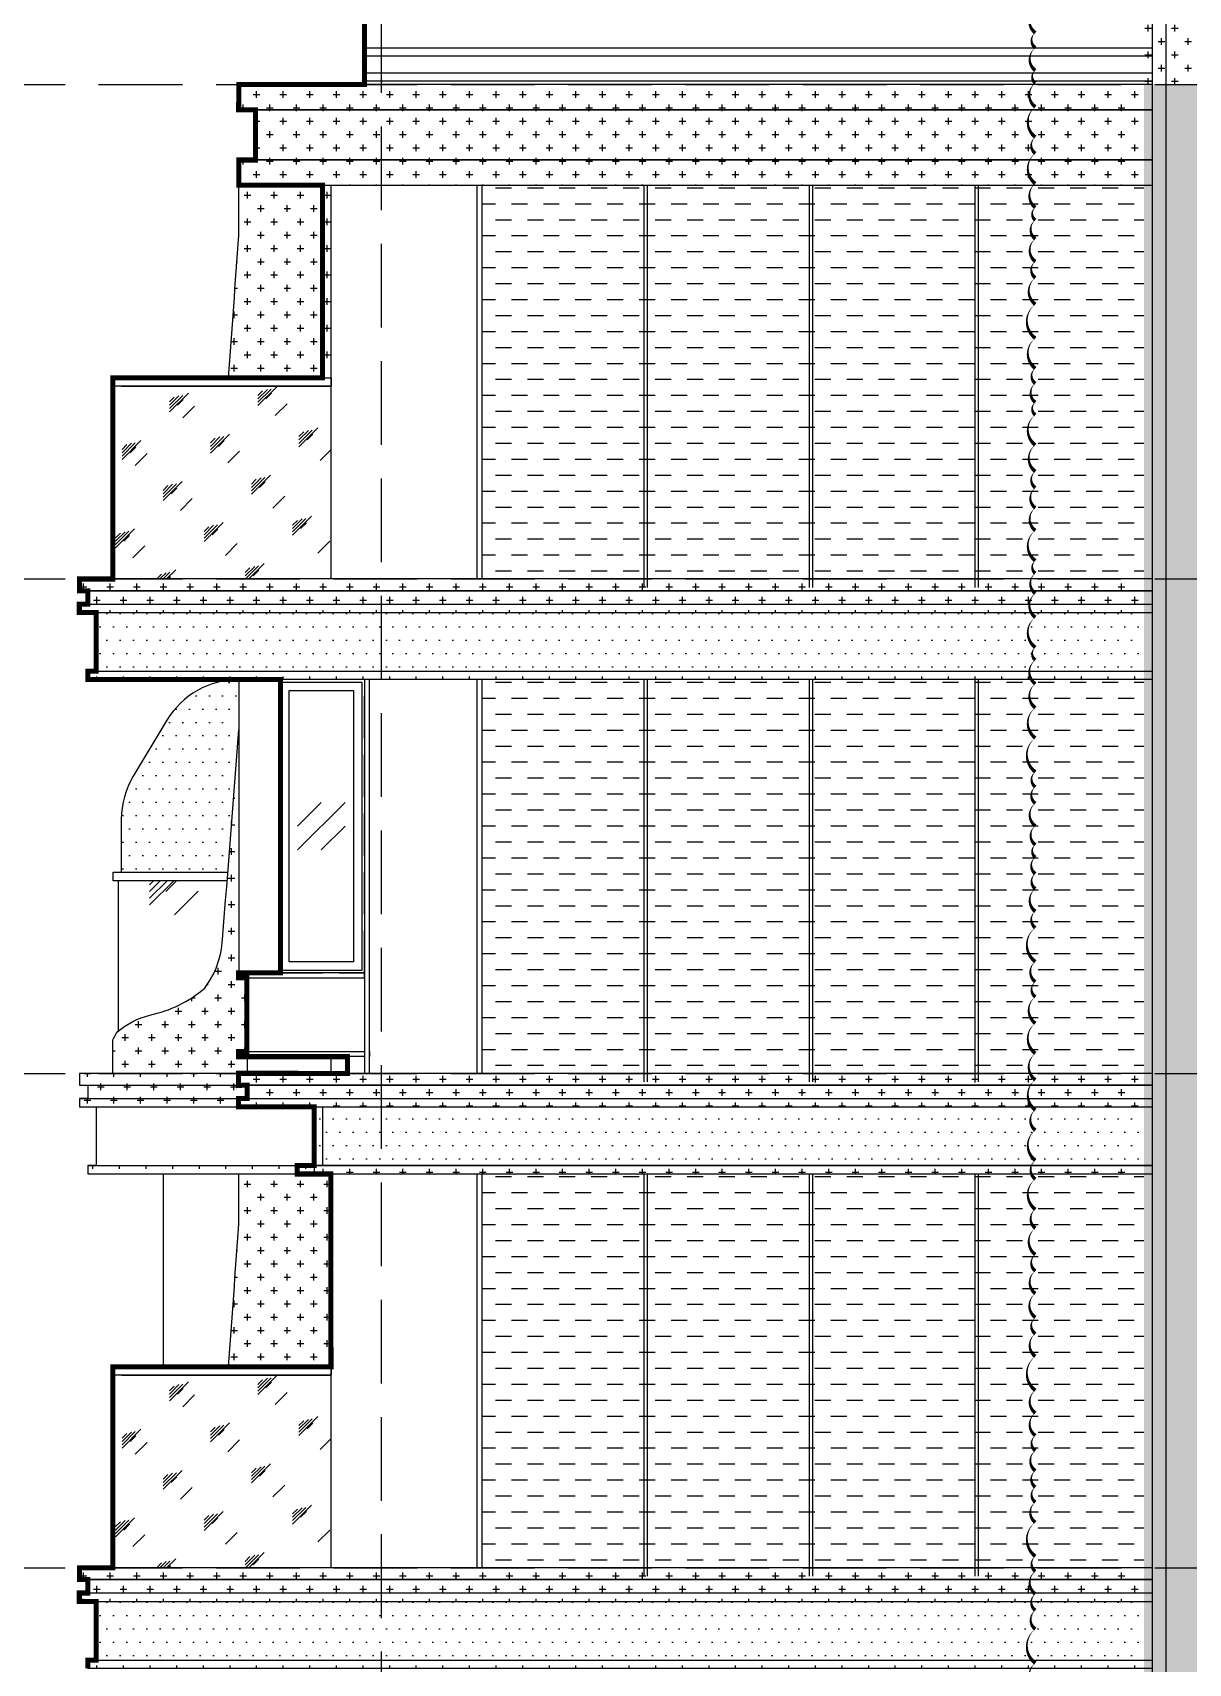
# Model space of a CAD drawing. Extents: x 646072 to 1012572, y -46617 to 16093.
# Drawn here: x 845536 to 852430, y -15472 to -5742 of the extents above; entities that cross this region are included whole.
import ezdxf

# ---------------------------------------------------------------- set-up
doc = ezdxf.new("R2010")
doc.units = 0
doc.header["$LTSCALE"] = 1000
doc.header["$MEASUREMENT"] = 0
doc.linetypes.add('3#楼-HZS$0$3#楼-HZS$0$__DASH', pattern=[0.35, 0.25, -0.1])
doc.linetypes.add('3#楼-HZS$0$DOTE', pattern=[2.4200000000000004, 2, -0.2, 0.02, -0.2])
for name, color, linetype in [('3#楼-HZS$0$3#楼-HZS$0$00-看线', 251, 'Continuous'), ('3#楼-HZS$0$3#楼-HZS$0$00-立面灰色金属看线', 252, 'Continuous'), ('3#楼-HZS$0$3#楼-HZS$0$00-立面米色看线', 31, 'Continuous'), ('3#楼-HZS$0$3#楼-HZS$0$0923调整', 6, 'Continuous'), ('3#楼-HZS$0$3#楼-HZS$0$A-LINE-浅灰色铝板幕墙-填充', 115, 'Continuous'), ('3#楼-HZS$0$3#楼-HZS$0$DOTE', 1, '3#楼-HZS$0$DOTE'), ('3#楼-HZS$0$3#楼-HZS$0$ELEV-WIND', 4, 'Continuous'), ('3#楼-HZS$0$3#楼-HZS$0$RAIL', 163, 'Continuous'), ('3#楼-HZS$0$3#楼-HZS$0$WINDOW', 4, 'Continuous'), ('3#楼-HZS$0$3#楼-HZS$0$填充-浅黄色铝板', 30, 'Continuous'), ('3#楼-HZS$0$3#楼-HZS$0$填充-深灰色涂料', 11, 'Continuous'), ('3#楼-HZS$0$3#楼-HZS$0$填充-玻璃', 150, 'Continuous'), ('3#楼-HZS$0$3#楼-HZS$0$填充-银白色铝板', 115, 'Continuous'), ('3#楼-HZS$0$立面分缝', 5, 'Continuous')]:
    doc.layers.add(name, color=color, linetype=linetype)
doc.layers.add('3#楼-HZS$0$A-ANNO-MODI', color=6, linetype='Continuous', plot=False)
pattern_1 = [(0, (0, 0), (79.375, 79.375), [39.6875, -119.0625]), (90, (19.84375, -19.84375), (-79.375, 79.375), [39.6875, -119.0625])]
pattern_2 = [(0, (0, 0), (39.6875, 79.375), [0, -79.375])]

# ---------------------------------------------------------------- blocks, each defined once
blk = doc.blocks.new('3#楼-HZS$0$3#楼-HZS$0$df0j4+fg90')
at = {"layer": '3#楼-HZS$0$3#楼-HZS$0$A-LINE-浅灰色铝板幕墙-填充'}
h = blk.add_hatch(dxfattribs=at)
h.set_pattern_fill('DOTS', color=256, scale=50)
h.set_pattern_definition(pattern_2)
h.paths.add_polyline_path([(353517.7287964083, 130339.0151179913), (347267.7280348499, 130339.0151179913), (347267.7280348499, 129989.0151179913), (353517.7287964083, 129989.0151179913)])
h = blk.add_hatch(dxfattribs=at)
h.set_pattern_fill('DOTS', color=256, scale=50)
h.set_pattern_definition(pattern_2)
h.paths.add_polyline_path([(353517.7287964083, 127389.0151179913), (348567.6548393955, 127389.0151179913), (348567.6548393955, 127039.0151179913), (353517.7287964083, 127039.0151179913)])
h = blk.add_hatch(dxfattribs=at)
h.set_pattern_fill('DOTS', color=256, scale=50)
h.set_pattern_definition([(0, (0, -5900), (39.6875, 79.375), [0, -79.375])])
h.paths.add_polyline_path([(353517.7287964083, 124439.0151179913), (347267.7280348499, 124439.0151179913), (347267.7280348499, 124089.0151179913), (353517.7287964083, 124089.0151179913)])
at = {"layer": '3#楼-HZS$0$3#楼-HZS$0$填充-浅黄色铝板'}
h = blk.add_hatch(dxfattribs=at)
h.set_pattern_fill('CROSS', color=30, scale=50)
h.set_pattern_definition(pattern_1)
h.paths.add_polyline_path([(353217.7287964083, 135889.0151179914), (348117.7283641228, 135889.0151179914), (348117.7283641228, 135809.0151179792), (353217.7287964083, 135809.0151179792, -0.4142135623730951), (353837.7287964083, 135189.0151179792), (353837.7287964083, 133489.0151180035), (353917.7287964083, 133489.0151180035), (353917.7287964083, 135189.0151179914, 0.414213562373095)])
h.paths.add_polyline_path([(353217.7287964083, 135569.0151179914), (348117.7283641228, 135569.0151179914), (348117.7283641228, 135489.0151179792), (353217.7287964083, 135489.0151179792, -0.4142135623730951), (353517.7287964083, 135189.0151179792), (353517.7287964083, 133489.0151180035), (353597.7287964083, 133489.0151180035), (353597.7287964083, 135189.0151179914, 0.4142135623730951)], flags=17)
h.paths.add_polyline_path([(353217.7287964083, 135809.0151179792), (348217.7283641228, 135809.0151179792), (348217.7283641228, 135569.0151179914), (353217.7287964083, 135569.0151179914, -0.4142135623730951), (353597.7287964083, 135189.0151179914), (353597.7287964083, 133489.0151180035), (353837.7287964083, 133489.0151180035), (353837.7287964083, 135189.0151179792, 0.4142135623730951)], flags=17)
h = blk.add_hatch(dxfattribs=at)
h.set_pattern_fill('CROSS', color=30, scale=50)
h.set_pattern_definition(pattern_1)
h.paths.add_polyline_path([(353517.7287964083, 133489.0151180035), (348117.7283641228, 133489.0151180035), (348117.7283641228, 133339.0151179914), (353517.7287964083, 133339.0151179914)])
h.paths.add_polyline_path([(353517.7287964083, 133339.0151179914), (348217.7283641228, 133339.0151179914), (348217.7283641228, 133039.0151180035), (353517.7287964083, 133039.0151180035)])
h.paths.add_polyline_path([(353517.7287964083, 133039.0151180035), (348217.7283641228, 133039.0151180035), (348117.7283641228, 133039.0151180035), (348117.7283641228, 132889.0151180035), (353517.7287964083, 132889.0151180035)])
h = blk.add_hatch(dxfattribs=at)
h.set_pattern_fill('CROSS', color=30, scale=50)
h.set_pattern_definition(pattern_1)
h.paths.add_polyline_path([(353517.7287964083, 115189.0151179791), (353917.7287964083, 115189.0151179791), (353917.7287964083, 133489.0151179914), (353517.7287964083, 133489.0151179914)])
h = blk.add_hatch(dxfattribs=at)
h.set_pattern_fill('CROSS', color=30, scale=50)
h.set_pattern_definition(pattern_1)
h.paths.add_polyline_path([(353517.7287964083, 130539.0151179913), (347167.7280348499, 130539.0151179913), (347167.7280348499, 130469.0151179791), (353517.7287964083, 130469.0151179791)])
h.paths.add_polyline_path([(353517.7287964083, 130469.0151179791), (347217.7280348499, 130469.0151179791), (347217.7280348499, 130389.0151179791), (353517.7287964083, 130389.0151179791)])
h.paths.add_polyline_path([(353517.7287964083, 130389.0151179791), (347217.7280348499, 130389.0151179791), (347167.7280348499, 130389.0151179791), (347167.7280348499, 130339.0151179913), (347267.7280348499, 130339.0151179913), (353517.7287964083, 130339.0151179913)])
h.paths.add_polyline_path([(353517.7287964083, 129989.0151179913), (347217.7280348499, 129989.0151179913), (347217.7280348499, 129939.0151179913), (353517.7287964083, 129939.0151179913)])
h = blk.add_hatch(dxfattribs=at)
h.set_pattern_fill('CROSS', color=30, scale=50)
h.set_pattern_definition(pattern_1)
h.paths.add_polyline_path([(353517.7287964083, 127589.0151179913), (348117.6548393955, 127589.0151179913), (348117.6548393955, 127519.0151179791), (353517.7287964083, 127519.0151179791)])
h.paths.add_polyline_path([(353517.7287964083, 127519.0151179791), (348167.6548393955, 127519.0151179791), (348167.6548393955, 127439.0151179791), (353517.7287964083, 127439.0151179791)])
h.paths.add_polyline_path([(353517.7287964083, 127439.0151179791), (348117.6548393955, 127439.0151179791), (348117.6548393955, 127389.0151179913), (348567.6548393955, 127389.0151179913), (353517.7287964083, 127389.0151179913)])
h.paths.add_polyline_path([(353517.7287964083, 127039.0151179913), (348567.6548393955, 127039.0151179913), (348567.6548393955, 126989.0151179791), (353517.7287964083, 126989.0151179791)])
h = blk.add_hatch(dxfattribs=at)
h.set_pattern_fill('CROSS', color=30, scale=50)
h.set_pattern_definition([(0, (0, -5900), (79.375, 79.375), [39.6875, -119.0625]), (90, (19.84375, -5919.84375), (-79.375, 79.375), [39.6875, -119.0625])])
h.paths.add_polyline_path([(353517.7287964083, 124639.0151179913), (347167.7280348499, 124639.0151179913), (347167.7280348499, 124569.0151179791), (353517.7287964083, 124569.0151179791)])
h.paths.add_polyline_path([(353517.7287964083, 124569.0151179791), (347217.7280348499, 124569.0151179791), (347217.7280348499, 124489.0151179791), (353517.7287964083, 124489.0151179791)])
h.paths.add_polyline_path([(353517.7287964083, 124489.0151179791), (347217.7280348499, 124489.0151179791), (347167.7280348499, 124489.0151179791), (347167.7280348499, 124439.0151179913), (347267.7280348499, 124439.0151179913), (353517.7287964083, 124439.0151179913)])
h.paths.add_polyline_path([(353517.7287964083, 124089.0151179913), (347217.7280348499, 124089.0151179913), (347217.7280348499, 124039.0151179913), (353517.7287964083, 124039.0151179913)])
at = {"layer": '3#楼-HZS$0$3#楼-HZS$0$填充-深灰色涂料'}
h = blk.add_hatch(dxfattribs=at)
h.set_pattern_fill('DASH', color=250, scale=100)
h.set_pattern_definition([(0, (-498153.7722642744, 141892.0115909563), (95.25, 95.25), [95.25, -95.25])])
edge = h.paths.add_edge_path()
edge.add_line((359518.0374179238, 134789.0150236027), (353917.7287964084, 134789.0150236027))
edge.add_line((353917.7287964084, 134789.0150236027), (353917.7287964083, 135189.0151179914))
edge.add_arc((353217.7287964083, 135189.0151179914), 700, 360, 450)
edge.add_line((353217.7287964083, 135889.0151179914), (352768.1152310645, 135889.0151179914))
edge.add_line((352768.1152310645, 135889.0151179914), (352768.1152310641, 137039.0151179914))
edge.add_line((352768.1152310641, 137039.0151179914), (361818.0736871633, 137039.0151179914))
edge.add_line((361818.0736871633, 137039.0151179914), (361818.0736871633, 130539.0151179913))
edge.add_line((361818.0736871633, 130539.0151179913), (361667.9701217087, 130539.0151179913))
edge.add_line((361667.9701217087, 130539.0151179913), (361667.9701217087, 131739.0151180039))
edge.add_line((361667.9701217087, 131739.0151180039), (360920.091482916, 131739.0151180039))
edge.add_arc((350859.3754533891, 131694.3725112673), 10060.81507578366, 360.254237984396, 361.1085475442483)
edge.add_line((360918.3075175242, 131889.0150508897), (360918.3075175242, 133089.0151179792))
edge.add_line((360918.3075175242, 133089.0151179792), (361017.9693446462, 133089.0151179792))
edge.add_line((361017.9693446462, 133089.0151179792), (361017.9693446462, 133169.0151179914))
edge.add_line((361017.9693446462, 133169.0151179914), (360917.9693446462, 133169.0151179914))
edge.add_line((360917.9693446462, 133169.0151179914), (360917.9693446462, 133409.0151179792))
edge.add_line((360917.9693446462, 133409.0151179792), (361017.9693446462, 133409.0151179792))
edge.add_line((361017.9693446462, 133409.0151179792), (361017.9693446462, 133489.0151179914))
edge.add_line((361017.9693446462, 133489.0151179914), (359518.0374179238, 133489.0151179914))
edge.add_line((359518.0374179238, 133489.0151179914), (359518.0374179238, 134789.0150236027))
h = blk.add_hatch(dxfattribs=at)
h.set_pattern_fill('DASH', color=11, scale=100)
h.set_pattern_definition([(0, (0, 0), (95.25, 95.25), [95.25, -95.25])])
h.paths.add_polyline_path([(353517.7287964083, 130539.0151179913), (353517.7287964083, 132889.0151180035), (349567.6551252609, 132889.0151180035), (349567.6551252609, 130539.0151179913)])
h = blk.add_hatch(dxfattribs=at)
h.set_pattern_fill('DASH', color=11, scale=100)
h.set_pattern_definition([(0, (0, -2950), (95.25, 95.25), [95.25, -95.25])])
h.paths.add_polyline_path([(353517.7287964083, 129939.0151180035), (349567.6551252609, 129939.0151180035), (349567.6551252609, 127589.0151179913), (353517.7287964083, 127589.0151179913)])
h = blk.add_hatch(dxfattribs=at)
h.set_pattern_fill('DASH', color=11, scale=100)
h.set_pattern_definition([(0, (0, -5900), (95.25, 95.25), [95.25, -95.25])])
h.paths.add_polyline_path([(353517.7287964083, 126989.0151180035), (349567.6551252609, 126989.0151180035), (349567.6551252609, 124639.0151179913), (353517.7287964083, 124639.0151179913)])
at = {"layer": '3#楼-HZS$0$3#楼-HZS$0$填充-玻璃'}
h = blk.add_hatch(dxfattribs=at)
h.set_pattern_fill('玻璃1', color=150, scale=50)
h.set_pattern_definition([(45, (0, 20), (-244.9417890030201, 244.9417890030201), [112, -288]), (45, (48, 40), (-244.9417890030201, 244.9417890030201), [48, -352]), (45, (0, 40), (-244.9417890030201, 244.9417890030201), [80, -320]), (45, (24, 20), (268.700576850888, -268.7005768508881), [100, -300]), (45, (0, 0), (-244.9417890030201, 244.9417890030201), [160, -240]), (45, (0, 60), (-244.9417890030201, 244.9417890030201), [40, -360])])
h.paths.add_polyline_path([(347367.72803485, 131689.0151180006), (348667.6551252609, 131689.0151180006), (348667.6551252609, 130539.0151179791), (347367.72803485, 130539.0151179791)])
h = blk.add_hatch(dxfattribs=at)
h.set_pattern_fill('玻璃1', color=150, scale=50)
h.set_pattern_definition([(45, (0, -5880), (-244.9417890030201, 244.9417890030201), [112, -288]), (45, (48, -5860), (-244.9417890030201, 244.9417890030201), [48, -352]), (45, (0, -5860), (-244.9417890030201, 244.9417890030201), [80, -320]), (45, (24, -5880), (268.700576850888, -268.7005768508881), [100, -300]), (45, (0, -5900), (-244.9417890030201, 244.9417890030201), [160, -240]), (45, (0, -5840), (-244.9417890030201, 244.9417890030201), [40, -360])])
h.paths.add_polyline_path([(347367.72803485, 125789.0151180006), (348667.6551252609, 125789.0151180006), (348667.6551252609, 124639.0151179791), (347367.72803485, 124639.0151179791)])
blk = doc.blocks.new('3#楼-HZS$0$3#楼-HZS$0$tytutyuiytiuty')
at = {"layer": '3#楼-HZS$0$3#楼-HZS$0$ELEV-WIND', "color": 8, "linetype": '3#楼-HZS$0$3#楼-HZS$0$__DASH'}
blk.add_lwpolyline([(147924.410584872, -250027.7864665329), (147424.4108036832, -250027.7864665329), (147424.4108036832, -251777.7864665329), (147924.410584872, -251777.7864665329)], close=True, dxfattribs=at)
at = {"layer": '3#楼-HZS$0$3#楼-HZS$0$ELEV-WIND'}
for points in [[(147424.4108036832, -250042.7864665329), (147909.410584872, -250042.7864665329), (147909.410584872, -251762.7864665329), (147424.4108036832, -251762.7864665329)], [(147474.4108036832, -250092.7864665329), (147859.410584872, -250092.7864665329), (147859.410584872, -251712.7864665329), (147474.4108036832, -251712.7864665329)]]:
    blk.add_lwpolyline(points, close=True, dxfattribs=at)
blk = doc.blocks.new('3#楼-HZS$0$3#楼-HZS$0$sz0fg4+df980j')
at = {"layer": '3#楼-HZS$0$3#楼-HZS$0$填充-浅黄色铝板'}
h = blk.add_hatch(dxfattribs=at)
h.set_pattern_fill('CROSS', color=250, scale=50)
h.set_pattern_definition([(0, (-1125274.918343643, 63694.00049799713), (79.375, 79.375), [39.6875, -119.0625]), (90, (-1125255.074593643, 63674.15674799713), (-79.375, 79.375), [39.6875, -119.0625])])
edge = h.paths.add_edge_path()
edge.add_line((888.1634962530807, 22450.00075054062), (1499.928169499733, 22450.00075054061))
edge.add_line((1499.928169499733, 22450.00075054061), (1499.928169499617, 23600.00075053556))
edge.add_line((1499.928169499617, 23600.00075053556), (950.0010792915709, 23600.00075053556))
edge.add_line((950.0010792915709, 23600.00075053556), (950.0010792915709, 23299.96270728666))
edge.add_arc((-117825.4332046919, 31514.04348791481), 119059.1236000818, 355.6338132337424, 356.04392922722616, ccw=False)
h = blk.add_hatch(dxfattribs=at)
h.set_pattern_fill('CROSS', color=250, scale=50)
h.set_pattern_definition([(0, (-1126718.565396795, 57794.03847895226), (79.375, 79.375), [39.6875, -119.0625]), (90, (-1126698.721646795, 57774.19472895226), (-79.375, 79.375), [39.6875, -119.0625])])
edge = h.paths.add_edge_path()
edge.add_line((949.4523340946762, 20400.00068824175), (949.4523340418236, 18870.03873150532))
edge.add_line((949.4523340418236, 18870.03873150532), (1000.00074787729, 18870.03873150358))
edge.add_line((1000.00074787729, 18870.03873150358), (1000.000747862388, 18430.03873149549))
edge.add_line((1000.000747862156, 18430.03873149549), (950.0010790840024, 18430.0387314972))
edge.add_line((950.0010790840024, 18430.0387314972), (950.0007478770567, 18400.0387314972))
edge.add_line((950.0007478772895, 18400.0387314972), (1000.001079083071, 18400.03871720696))
edge.add_line((1000.001079083071, 18400.03871720696), (1000.00074787729, 18300.03873149068))
edge.add_line((1000.00074787729, 18300.03873149068), (199.4552922326839, 18300.03873141343))
edge.add_line((199.455292232451, 18300.03873141341), (199.455292232451, 18500.0387314134))
edge.add_arc((394.2832762735197, 18421.57540758928), 210.0343699277474, 502.4595995358362, 518.0638117142032, ccw=False)
edge.add_arc((544.0989876718959, 18170.51330450809), 493.7138411202642, 464.6628066856925, 489.84925494788, ccw=False)
edge.add_arc((271.7218903187895, 19361.26210623492), 728.1891603912885, 281.6787722616173, 310.7366389926569)
edge.add_arc((327.4796568375314, 19126.18329300666), 525.5691799372054, 322.9471276859082, 357.148631248238)
edge.add_arc((-117825.9819498922, 28614.08146886762), 119059.1236000851, 355.416593846206, 356.0439292272274)
h = blk.add_hatch(dxfattribs=at)
h.set_pattern_fill('CROSS', color=250, scale=50)
h.set_pattern_definition([(0, (-845321.4992200356, 44402.99716113403), (79.375, 79.375), [39.6875, -119.0625]), (90, (-845301.6554700356, 44383.15341113403), (-79.375, 79.375), [39.6875, -119.0625])])
h.paths.add_polyline_path([(949.9278836343437, 18100.00068816898), (949.9278836343437, 18150.00068815681), (999.9278836343437, 18150.00068815681), (1000.001079088659, 18230.00087488462), (949.9278836343437, 18230.00068815681), (949.9278836343437, 18300.00068815681), (0.001079088659025729, 18300.00068815681), (0.001079090172424912, 18230.00087486373), (50.00107908865903, 18230.00087486477), (50.00107908865903, 18150.00087487308), (0.001079088659025729, 18150.00087487308), (0.001079089008271694, 18100.00087489963)])
h = blk.add_hatch(dxfattribs=at)
h.set_pattern_fill('CROSS', color=250, scale=50)
h.set_pattern_definition([(0, (-1726747.74903091, 165535.962865266), (79.375, 79.375), [39.6875, -119.0625]), (90, (-1726727.90528091, 165516.119115266), (-79.375, 79.375), [39.6875, -119.0625])])
h.paths.add_polyline_path([(50.00107908865903, 17750.00068817432), (1400.001079084468, 17750.00068817432), (1400.001079084468, 17700.00068816886), (50.00107908865903, 17700.00068816886)])
h = blk.add_hatch(dxfattribs=at)
h.set_pattern_fill('CROSS', color=250, scale=50)
h.set_pattern_definition([(0, (-1125274.918343643, 57794.00049799713), (79.375, 79.375), [39.6875, -119.0625]), (90, (-1125255.074593643, 57774.15674799713), (-79.375, 79.375), [39.6875, -119.0625])])
edge = h.paths.add_edge_path()
edge.add_line((888.1634962530807, 16550.00075054062), (1499.928169499733, 16550.00075054061))
edge.add_line((1499.928169499733, 16550.00075054061), (1499.928169499617, 17700.00075053556))
edge.add_line((1499.928169499617, 17700.00075053556), (950.0010792915709, 17700.00075053556))
edge.add_line((950.0010792915709, 17700.00075053556), (950.0010792915709, 17399.96270728666))
edge.add_arc((-117825.4332046916, 25614.04348791481), 119059.1236000815, 355.6338132337424, 356.04392922722616, ccw=False)
at = {"layer": '3#楼-HZS$0$3#楼-HZS$0$填充-玻璃'}
h = blk.add_hatch(dxfattribs=at)
h.set_pattern_fill('玻璃1', color=250, scale=100)
h.set_pattern_definition([(45, (-845321.4992200356, 50342.99716113403), (-489.8835780060401, 489.8835780060401), [224, -576]), (45, (-845225.4992200356, 50382.99716113403), (-489.8835780060401, 489.8835780060401), [96, -704]), (45, (-845321.4992200356, 50382.99716113403), (-489.8835780060401, 489.8835780060401), [160, -640]), (45, (-845273.4992200356, 50342.99716113403), (537.401153701776, -537.4011537017761), [200, -600]), (45, (-845321.4992200356, 50302.99716113403), (-489.8835780060401, 489.8835780060401), [320, -480]), (45, (-845321.4992200356, 50422.99716113403), (-489.8835780060401, 489.8835780060401), [80, -720])])
h.paths.add_polyline_path([(881.0175094846636, 19450.00068816835), (230.0039926316822, 19450.00068816835), (230.0039926316822, 18551.39216946189, -0.1088350753991676), (419.1252063425491, 18648.10996564281, 0.1274726537944092), (746.9258121041348, 18809.4626235004, 0.1503499828996154), (852.3981503215618, 19100.00068812897, 0.0007971935028610926)])
at = {"layer": '3#楼-HZS$0$3#楼-HZS$0$填充-银白色铝板'}
h = blk.add_hatch(dxfattribs=at)
h.set_pattern_fill('DOTS', color=250, scale=50)
h.set_pattern_definition([(0, (-1726747.74903091, 165402.8970125259), (39.6875, 79.375), [0, -79.375])])
edge = h.paths.add_edge_path()
edge.add_arc((950.0010792914545, 20150.00068816897), 499.9999999998909, 90.00000000001334, 148.9690272509858)
edge.add_line((521.5567002814496, 20407.75137021384), (321.010913221282, 20074.39545232608))
edge.add_arc((749.4552922315197, 19816.64477028133), 499.9999999999996, 148.9690272510117, 180.0000000000033)
edge.add_line((249.4552922315197, 19816.6447702813), (249.4552922326839, 19500.00068817167))
edge.add_line((249.4552922326839, 19500.00068817167), (885.0142876394093, 19500.00068817167))
edge.add_arc((4126.301803274313, 19493.15710660145), 3241.294740318966, 171.2600042494356, 179.8790271593696, ccw=False)
edge.add_arc((5344.164031145512, 20136.32710294179), 4424.085057908338, 173.3324380912406, 181.9514610011744, ccw=False)
at = {"layer": '3#楼-HZS$0$3#楼-HZS$0$00-看线'}
for p, q in [((950.0010792915709, 23299.96270728661), (950.0010792915709, 23600.00075052786)), ((950.0010792915709, 17399.96270728661), (950.0010792915709, 17700.00075052786))]:
    blk.add_line(p, q, dxfattribs=at)
for points in [[(888.1634962530807, 22450.0007505406, 0.001789470510424884), (950.0010792915709, 23299.96270728661), (950.0010792915709, 23299.96270728661), (950.0010792915709, 23299.96270728661)], [(199.455292232451, 18300.00068809927), (199.455292232451, 18500.00068809926, -0.007705308354080122), (199.455292232451, 18500.00068809926, -0.06819162523306266), (227.7420060987351, 18549.51565102547, -0.110341176888654), (419.1252063425491, 18648.10996564281), (419.1252063425491, 18648.10996564281), (419.1252063425491, 18648.10996564281, 0.1274726537944078), (746.9258121041348, 18809.4626235004), (746.9258121041348, 18809.4626235004, 0.1503499828851486), (852.3981503191171, 19100.00068809961, 0.002846124476623772), (949.4523340946762, 20349.96264492761), (949.4523340946762, 20349.96264492761), (949.4523340946762, 20349.96264492761)], [(888.1634962530807, 16550.0007505406, 0.001789470510424884), (950.0010792915709, 17399.96270728661), (950.0010792915709, 17399.96270728661), (950.0010792915709, 17399.96270728661)]]:
    blk.add_lwpolyline(points, format="xyb", dxfattribs=at)
at = {"layer": '3#楼-HZS$0$3#楼-HZS$0$00-看线', "color": 250}
blk.add_lwpolyline([(950.0010792914545, 20650.00068818107), (950.0010792914545, 18870.00068819115), (1000.001079084002, 18870.00068818942), (1000.001079084002, 18430.00068818306), (950.0010790840024, 18430.00068818306), (950.0010790830711, 18400.00068818306), (1000.001079083071, 18400.00068818133), (1000.001079084002, 18300.00068816898), (199.455292232451, 18300.00068816898)], dxfattribs=at)
at = {"layer": '3#楼-HZS$0$3#楼-HZS$0$00-看线', "elevation": 3.018086236483697e-07}
blk.add_lwpolyline([(950.0010792914545, 20650.00068816886, 0.2631335219080186), (521.5567002814496, 20407.75137021387), (321.0109132217476, 20074.3954523268, 0.1362316768102551), (249.4552922326839, 19816.64477028002), (249.4552922326839, 19500.00068817097)], format="xyb", dxfattribs=at)
at = {"layer": '3#楼-HZS$0$3#楼-HZS$0$00-看线'}
for points, elevation in [([(881.01750948478, 19450.00068816835), (200.0039926316822, 19450.00068816835), (200.0039926316822, 19500.00068817167), (885.0142876394093, 19500.00068817167)], -9.721127258702678e-09), ([(0.001079088659025729, 18150.00087487308), (1000.001079088659, 18150.00087489397)], 3.118086236483697e-07), ([(50.00107908865903, 17750.00095873034), (1450.249489312177, 17750.00086166195)], 3.118086236483697e-07)]:
    blk.add_lwpolyline(points, dxfattribs=dict(at, elevation=elevation))
for points in [[(230.0039926316822, 19450.00068816835), (230.0039926316822, 18551.39216946189)], [(1000.001079088659, 18300.00068818439), (0.001079088659025729, 18300.00068816898), (0.001079088659025729, 18230.00087486373), (50.00107908865903, 18230.00087486373), (50.00107908865903, 18150.00087487308), (0.001079088659025729, 18150.00087487308), (0.001079088659025729, 18100.00087489963), (100.001079088659, 18100.00087489963), (100.001079088659, 17750.00095873034), (50.00107908865903, 17750.00095873034), (50.00107908865903, 17700.00068816886), (1450.249489312177, 17700.00059108956)], [(0.001079088659025729, 18230.00087486373), (1000.001079088659, 18230.00087488462)], [(500.0010792915709, 17700.00062230531), (500.0010792915709, 16550.00068818161)]]:
    blk.add_lwpolyline(points, dxfattribs=at)
at = {"layer": '3#楼-HZS$0$3#楼-HZS$0$00-看线', "color": 250, "elevation": 3.118086236483697e-07}
blk.add_lwpolyline([(0.001079088659025729, 18100.00087489963), (1000.001079088659, 18100.00087490772)], dxfattribs=at)
blk = doc.blocks.new('3#楼-HZS$0$3#楼-HZS$0$d+f9g5j04+9k0')
at = {"color": 7, "const_width": 30}
blk.add_lwpolyline([(428008.9266895483, 18784.28280459892), (428008.9266895483, 16784.28280462325), (427258.9266895483, 16784.28280461094), (427258.2510110266, 16634.2828045988), (427358.9266895483, 16634.2828045988), (427358.9266895483, 16334.28280462319), (427258.9266895483, 16334.28280462319), (427258.9266895483, 16184.28280462319), (427758.1780299498, 16184.2828045988), (427758.1780299498, 15034.2828046236), (426507.8774215884, 15034.2828046236), (426507.8774215884, 13834.28280461094), (426308.2510110266, 13834.28280461096), (426308.2510110266, 13764.2828045988), (426357.8774215883, 13764.2828045988), (426357.8774215883, 13684.2828045988), (426307.8774215883, 13684.2828045988), (426307.8774215883, 13634.28280461096), (426407.8774215883, 13634.28280461096), (426407.8774215883, 13284.28280461096), (426357.8774215883, 13284.28280461096), (426357.8774215883, 13234.28280461096), (427508.1783202488, 13234.28280461096), (427508.1783202488, 11484.28280461096), (427257.9239407042, 11484.28280461096), (427257.9239404495, 11454.28280463326), (427307.9239402422, 11454.28280463326), (427307.9239407042, 11014.28280462345), (427257.9239407042, 11014.28280462517), (427257.9239407042, 11014.28280462517), (427257.9239407042, 10984.28280462517), (427908.0459205068, 10984.28280460257), (427908.0459205068, 10884.50452438607), (427258.1778155724, 10884.28280461094), (427258.1778155738, 10814.28280461865), (427308.1778155724, 10814.2828045988), (427308.1778155724, 10734.2828045988), (427258.1778155724, 10734.2828045988), (427257.9239402422, 10684.28280461865), (427708.1778155724, 10684.28280461096), (427708.1778155724, 10334.28280461096), (427608.1778155724, 10334.28280461096), (427608.1778155724, 10284.2828045988), (427808.1781014376, 10284.2828045988), (427809.1982641532, 9134.282804623595), (426507.8774215884, 9134.282804623595), (426507.8774215884, 7934.282804610935), (426308.2510110266, 7934.282804610964), (426308.2510110266, 7864.282804598799), (426357.8774215883, 7864.282804598799), (426357.8774215883, 7784.282804598799), (426307.8774215883, 7784.282804598799), (426307.8774215883, 7734.282804610964), (426407.8774215883, 7734.282804610964), (426407.8774215883, 7384.282804610964), (426357.8774215883, 7384.282804610964), (426357.8774215883, 7334.282804610964)], dxfattribs=at)
blk = doc.blocks.new('3#楼-HZS$0$3#楼-HZS$0$dfj+f+ghkj+')
at = {"color": 8}
for points in [[(846763.927498941, -12686.57511671548), (846622.5061427037, -12827.9964729528)], [(846905.3488551782, -12686.57511671554), (846622.5061427037, -12969.41782919018)], [(846905.3488551785, -12827.9964729528), (846763.927498941, -12969.41782919012)]]:
    blk.add_lwpolyline(points, dxfattribs=at)
blk = doc.blocks.new('3#楼-HZS$0$ytrhgfhfh')
at = {"layer": '3#楼-HZS$0$立面分缝'}
for points in [[(849182.7553405674, -9051.789166673378), (849182.7553405642, -6651.789166666887)], [(849202.7553405674, -9051.789166673349), (849202.7553405642, -6651.789166666858)], [(850170.2553405643, -9051.789166685543), (850170.255340561, -6651.789166679053)], [(850190.2553405643, -9051.789166685514), (850190.255340561, -6651.789166679024)], [(851157.7553405612, -9051.789166673378), (851157.7553405579, -6651.789166666887)], [(851177.7553405612, -9051.789166673349), (851177.7553405579, -6651.789166666858)], [(849182.7553405674, -12001.7891666856), (849182.7553405642, -9601.789166679111)], [(849202.7553405674, -12001.78916668557), (849202.7553405642, -9601.789166679082)], [(850170.2553405643, -12001.78916669777), (850170.255340561, -9601.789166691276)], [(850190.2553405643, -12001.78916669774), (850190.255340561, -9601.789166691247)], [(851157.7553405612, -12001.7891666856), (851157.7553405579, -9601.789166679111)], [(851177.7553405612, -12001.78916668557), (851177.7553405579, -9601.789166679082)], [(849182.7553405674, -14951.78916669777), (849182.7553405642, -12551.78916669128)], [(849202.7553405674, -14951.78916669774), (849202.7553405642, -12551.78916669125)], [(850170.2553405643, -14951.78916670993), (850170.255340561, -12551.78916670344)], [(850190.2553405643, -14951.7891667099), (850190.255340561, -12551.78916670341)], [(851157.7553405612, -14951.78916669777), (851157.7553405579, -12551.78916669128)], [(851177.7553405612, -14951.78916669774), (851177.7553405579, -12551.78916669125)]]:
    blk.add_lwpolyline(points, dxfattribs=at)

msp = doc.modelspace()

# ---------------------------------------------------------------- linework, layer by layer
at = {"layer": '3#楼-HZS$0$3#楼-HZS$0$00-立面灰色金属看线'}
for points in [[(847315.1816694106, -6651.789166691247), (847315.1816694106, -9001.789166678966)], [(848185.1816694106, -6651.789166691247), (848185.1816694106, -9001.789166678966)], [(848215.1816694106, -6651.789166691247), (848215.1816694106, -9001.789166678966)], [(847515.1816694106, -9601.789166679082), (847515.1816694106, -11951.78916669125)], [(847545.1816694106, -11951.78916669125), (847545.1816694106, -9601.789166679082)], [(848185.1816694106, -9601.789166691247), (848185.1816694106, -11951.78916667897)], [(848215.1816694106, -9601.789166691247), (848215.1816694106, -11951.78916667897)], [(846815.1813835452, -11821.78916666488), (846815.1813835452, -11381.78916665679)], [(847515.1816694106, -11851.78916663944), (846765.1813835452, -11851.78916666488), (846765.1813835452, -11821.78916666488), (847515.1816694106, -11821.78916663997)], [(847315.1816694106, -11851.789166684), (847315.1816694106, -11951.78916667908)], [(847545.1816694106, -11821.78916663898), (847545.1816694106, -11851.78916664114)], [(847315.1816694106, -12551.78916669125), (847315.1816694106, -14901.78916667897)], [(848185.1816694106, -12551.78916669125), (848185.1816694106, -14901.78916667897)], [(848215.1816694106, -12551.78916669125), (848215.1816694106, -14901.78916667897)]]:
    msp.add_lwpolyline(points, dxfattribs=at)
msp.add_lwpolyline([(847515.1816694106, -11381.78916668169), (847515.1816694106, -11351.78916668223), (846765.1813835452, -11351.78916665679), (846765.1813835452, -11381.78916665679)], close=True, dxfattribs=at)
at = {"layer": '3#楼-HZS$0$3#楼-HZS$0$00-立面米色看线'}
msp.add_lwpolyline([(851915.2553405579, -26701.78916667908, 0.414213562373095), (852215.2553405579, -26401.78916667908), (852215.2553405579, -25775.44371669349), (852215.2553405579, -4351.789166691131, 0.414213562373095), (851915.2553405579, -4051.789166691131), (846765.2549082724, -4051.789166691131), (846765.2549082724, -3971.789166678966), (851915.2553405579, -3971.789166678966, -0.414213562373095), (852295.2553405579, -4351.789166678966), (852295.2553405579, -25775.44371669349), (852295.2553405579, -26401.78916669125, -0.414213562373095), (851915.2553405579, -26781.78916669125), (845815.2545789995, -26781.78916669125), (845815.2545789995, -26701.78916667908)], format="xyb", close=True, dxfattribs=at)
at = {"layer": '3#楼-HZS$0$3#楼-HZS$0$00-立面米色看线', "color": 47}
for points in [[(852215.2553405579, -5881.789166671573), (847515.2538434238, -5881.789166667382), (847515.2538434238, -5831.789166667382), (852215.2553405579, -5831.789166667382)], [(852215.2553405579, -6031.789166671573), (847515.2538434238, -6031.789166667382), (847515.2538434238, -5981.789166667382), (852215.2553405579, -5981.789166667382)]]:
    msp.add_lwpolyline(points, dxfattribs=at)
at = {"layer": '3#楼-HZS$0$3#楼-HZS$0$00-立面米色看线', "elevation": -1.000000000000009e-08}
for points in [[(852215.2553405579, -6051.7891666668), (846765.2549082724, -6051.7891666668), (846765.2549082724, -6201.789166678966), (852215.2553405579, -6201.789166678966)], [(852215.2553405579, -6201.789166678966), (846865.2549082724, -6201.789166678966), (846865.2549082724, -6501.789166666858), (852215.2553405579, -6501.789166666858)]]:
    msp.add_lwpolyline(points, dxfattribs=at)
at = {"layer": '3#楼-HZS$0$3#楼-HZS$0$00-立面米色看线'}
for points in [[(852215.2553405579, -6501.789166666858), (846765.2549082724, -6501.789166666858), (846765.2549082724, -6651.789166666858), (852215.2553405579, -6651.789166666858)], [(852215.2553405579, -9001.789166679082), (845815.2545789995, -9001.789166679082), (845815.2545789995, -9071.789166691247), (852215.2553405579, -9071.789166691247)], [(852215.2553405579, -9071.789166691247), (845865.2545789995, -9071.789166691247), (845865.2545789995, -9151.789166691247), (845815.2545789995, -9151.789166691247), (845815.2545789995, -9201.789166679082), (845915.2545789995, -9201.789166679082), (845915.2545789995, -9551.789166679082), (852215.2553405579, -9551.789166679082)], [(845865.2545789995, -9151.789166691247), (852215.2553405579, -9151.789166691247)], [(845915.2545789995, -9201.789166679082), (852215.2553405579, -9201.789166679082)], [(852215.2553405579, -9601.789166679082), (845865.2545789995, -9601.789166679082), (845865.2545789995, -9551.789166679082), (852215.2553405579, -9551.789166679082)], [(852215.2553405579, -11951.78916667908), (846765.1813835452, -11951.78916667908), (846765.1813835452, -12021.78916669125), (852215.2553405579, -12021.78916669125)], [(852215.2553405579, -12021.78916669125), (846815.1813835452, -12021.78916669125), (846815.1813835452, -12101.78916669125), (846765.1813835452, -12101.78916669125), (846765.1813835452, -12151.78916667908), (847265.1813835452, -12151.78916667908), (847265.1813835452, -12501.78916667908), (852215.2553405579, -12501.78916667908)], [(846815.1813835452, -12101.78916669125), (852215.2553405579, -12101.78916669125)], [(846865.1813835452, -12151.78916667908), (852215.2553405579, -12151.78916667908)], [(852215.2553405579, -12501.78916667908), (847215.1813835452, -12501.78916667908), (847215.1813835452, -12551.78916669125), (852215.2553405579, -12551.78916669125)], [(852215.2553405579, -14901.78916667908), (845815.2545789995, -14901.78916667908), (845815.2545789995, -14971.78916669125), (852215.2553405579, -14971.78916669125)], [(852215.2553405579, -14971.78916669125), (845865.2545789995, -14971.78916669125), (845865.2545789995, -15051.78916669125), (845815.2545789995, -15051.78916669125), (845815.2545789995, -15101.78916667908), (845915.2545789995, -15101.78916667908), (845915.2545789995, -15451.78916667908), (852215.2553405579, -15451.78916667908)], [(845865.2545789995, -15051.78916669125), (852215.2553405579, -15051.78916669125)], [(845915.2545789995, -15101.78916667908), (852215.2553405579, -15101.78916667908)], [(852215.2553405579, -15501.78916667908), (845865.2545789995, -15501.78916667908), (845865.2545789995, -15451.78916667908), (852215.2553405579, -15451.78916667908)]]:
    msp.add_lwpolyline(points, dxfattribs=at)
at = {"layer": '3#楼-HZS$0$3#楼-HZS$0$DOTE', "linetype": '3#楼-HZS$0$3#楼-HZS$0$__DASH', "ltscale": 2}
for p, q in [((847615.6287753218, -2101.789166678966, 9.99999917259629e-09), (847615.6287753218, -37215.30559085181, 9.99999917259629e-09)), ((838929.5044823273, -6051.789166691247), (871415.086253701, -6051.789166691247)), ((838929.5044823273, -9001.789166691247), (871415.086253701, -9001.789166691247)), ((838929.5044823273, -11951.78916669125), (871415.086253701, -11951.78916669125)), ((838929.5044823273, -14901.78916669125), (871415.086253701, -14901.78916669125))]:
    msp.add_line(p, q, dxfattribs=at)
at = {"layer": '3#楼-HZS$0$3#楼-HZS$0$RAIL'}
for points in [[(846015.2545789996, -7801.789166666451), (847316.201832126, -7801.789166666451), (847316.201832126, -7851.789166669769), (846015.2545789996, -7851.789166669769)], [(846015.2545789996, -13701.78916666645), (847316.201832126, -13701.78916666645), (847316.201832126, -13751.78916666977), (846015.2545789996, -13751.78916666977)]]:
    msp.add_lwpolyline(points, close=True, dxfattribs=at)
for points in [[(846065.2545789996, -7801.789166666334), (847316.2018321261, -7801.789166669769)], [(846065.2545789994, -7851.789166666334), (847316.201832126, -7851.789166669769)], [(846065.2545789996, -13701.78916666633), (847316.2018321261, -13701.78916666977)], [(846065.2545789994, -13751.78916666633), (847316.201832126, -13751.78916666977)]]:
    msp.add_lwpolyline(points, dxfattribs=at)
at = {"layer": '3#楼-HZS$0$3#楼-HZS$0$WINDOW'}
for points in [[(846015.2545789996, -7851.789166669769), (846015.2545789996, -9001.789166666451)], [(846015.2545789996, -13751.78916666977), (846015.2545789996, -14901.78916666645)]]:
    msp.add_lwpolyline(points, dxfattribs=at)
at = {"layer": '3#楼-HZS$0$A-ANNO-MODI'}
msp.add_lwpolyline([(851517.1351220299, -5600.245982621331, 0, 22.5, 0.5), (851517.1351220299, -5742.745982621331, 0, 22.5, 0.5), (851517.1351220299, -5832.745982621331, 0, 22.5, 0.5), (851517.1351220299, -5967.745982621331, 0, 22.5, 0.5), (851517.1351220299, -6042.745982621331, 0, 22.5, 0.5), (851517.1351220299, -6185.245982621331, 0, 22.5, 0.5), (851517.1351220299, -6365.245982621331, 0, 22.5, 0.5), (851517.1351220299, -6462.745982621331, 0, 22.5, 0.5), (851517.1351220299, -6642.745982621331, 0, 22.5, 0.5), (851517.1351220299, -6785.245982621331, 0, 22.5, 0.5), (851517.1351220299, -6860.245982621331, 0, 22.5, 0.5), (851517.1351220299, -6972.745982621331, 0, 22.5, 0.5), (851517.1351220299, -7107.745982621331, 0, 22.5, 0.5), (851517.1351220299, -7205.245982621331, 0, 22.5, 0.5), (851517.1351220299, -7362.745982621331, 0, 22.5, 0.5), (851517.1351220299, -7565.245982621331, 0, 22.5, 0.5), (851517.1351220299, -7745.245982621331, 0, 22.5, 0.5), (851517.1351220299, -7835.245982621331, 0, 22.5, 0.5), (851517.1351220299, -7947.745982621331, 0, 22.5, 0.5), (851517.1351220299, -8022.745982621331, 0, 22.5, 0.5), (851517.1351220299, -8202.74598262133, 0, 22.5, 0.5), (851517.1351220299, -8360.24598262133, 0, 22.5, 0.5), (851517.1351220299, -8457.74598262133, 0, 22.5, 0.5), (851517.1351220299, -8577.74598262133, 0, 22.5, 0.5), (851517.1351220299, -8712.74598262133, 0, 22.5, 0.5), (851517.1351220299, -8892.74598262133, 0, 22.5, 0.5), (851517.1351220299, -8967.74598262133, 0, 22.5, 0.5), (851517.1351220299, -9087.74598262133, 0, 22.5, 0.5), (851517.1351220299, -9230.24598262133, 0, 22.5, 0.5), (851517.1351220299, -9410.24598262133, 0, 22.5, 0.5), (851517.1351220299, -9485.24598262133, 0, 22.5, 0.5), (851517.1351220299, -9627.74598262133, 0, 22.5, 0.5), (851517.1351220299, -9770.24598262133, 0, 22.5, 0.5), (851517.1351220299, -9950.24598262133, 0, 22.5, 0.5), (851517.1351220299, -10152.74598262133, 0, 22.5, 0.5), (851517.1351220299, -10242.74598262133, 0, 22.5, 0.5), (851517.1351220299, -10340.24598262133, 0, 22.5, 0.5), (851517.1351220299, -10475.24598262133, 0, 22.5, 0.5), (851517.1351220299, -10587.74598262133, 0, 22.5, 0.5), (851517.1351220299, -10662.74598262133, 0, 22.5, 0.5), (851517.1351220299, -10760.24598262133, 0, 22.5, 0.5), (851517.1351220299, -10850.24598262133, 0, 22.5, 0.5), (851517.1351220299, -10985.24598262133, 0, 22.5, 0.5), (851517.1351220299, -11082.74598262133, 0, 22.5, 0.5), (851517.1351220299, -11285.24598262133, 0, 22.5, 0.5), (851517.1351220299, -11405.24598262133, 0, 22.5, 0.5), (851517.1351220299, -11495.24598262133, 0, 22.5, 0.5), (851517.1351220299, -11652.74598262133, 0, 22.5, 0.5), (851517.1351220299, -11832.74598262133, 0, 22.5, 0.5), (851517.1351220299, -11990.24598262133, 0, 22.5, 0.5), (851517.1351220299, -12170.24598262133, 0, 22.5, 0.5), (851517.1351220299, -12290.24598262133, 0, 22.5, 0.5), (851517.1351220299, -12470.24598262133, 0, 22.5, 0.5), (851517.1351220299, -12582.74598262133, 0, 22.5, 0.5), (851517.1351220299, -12762.74598262133, 0, 22.5, 0.5), (851517.1351220299, -12875.24598262133, 0, 22.5, 0.5), (851517.1351220299, -13032.74598262133, 0, 22.5, 0.5), (851517.1351220299, -13130.24598262133, 0, 22.5, 0.5), (851517.1351220299, -13265.24598262133, 0, 22.5, 0.5), (851517.1351220299, -13407.74598262133, 0, 22.5, 0.5), (851517.1351220299, -13505.24598262133, 0, 22.5, 0.5), (851517.1351220299, -13640.24598262133, 0, 22.5, 0.5), (851517.1351220299, -13842.74598262133, 0, 22.5, 0.5), (851517.1351220299, -13977.74598262133, 0, 22.5, 0.5), (851517.1351220299, -14112.74598262133, 0, 22.5, 0.5), (851517.1351220299, -14202.74598262133, 0, 22.5, 0.5), (851517.1351220299, -14322.74598262133, 0, 22.5, 0.5), (851517.1351220299, -14420.24598262133, 0, 22.5, 0.5), (851517.1351220299, -14510.24598262133, 0, 22.5, 0.5), (851517.1351220299, -14630.24598262133, 0, 22.5, 0.5), (851517.1351220299, -14832.74598262133, 0, 22.5, 0.5), (851517.1351220299, -14922.74598262133, 0, 22.5, 0.5), (851517.1351220299, -15057.74598262133, 0, 22.5, 0.5), (851517.1351220299, -15155.24598262133, 0, 22.5, 0.5), (851517.1351220299, -15267.74598262133, 0, 22.5, 0.5), (851517.1351220299, -15470.24598262133, 0, 22.5, 0.5), (851517.1351220299, -15612.74598262133, 0, 22.5, 0.5)], format="xyseb", dxfattribs=at)

# ---------------------------------------------------------------- block references
for name, p in [('3#楼-HZS$0$3#楼-HZS$0$df0j4+fg90', (498647.5265441496, -139540.8042846703)), ('3#楼-HZS$0$3#楼-HZS$0$sz0fg4+df980j', (845815.2534999108, -30251.78985484806)), ('3#楼-HZS$0$3#楼-HZS$0$dfj+f+ghkj+', (493.7542798751965, 2351.207306285971))]:
    msp.add_blockref(name, p)
at = {"color": 2}
msp.add_blockref('3#楼-HZS$0$3#楼-HZS$0$d+f9g5j04+9k0', (419506.3282187241, -22836.07197129005), dxfattribs=at)
at = {"layer": '3#楼-HZS$0$3#楼-HZS$0$0923调整', "extrusion": (0, 0, -1), "xscale": -1, "zscale": -1}
msp.add_blockref('3#楼-HZS$0$3#楼-HZS$0$tytutyuiytiuty', (-699590.7710845385, 240425.9972998659), dxfattribs=at)
at = {"layer": '3#楼-HZS$0$立面分缝'}
msp.add_blockref('3#楼-HZS$0$ytrhgfhfh', (0, 0), dxfattribs=at)

doc.saveas('drawing.dxf')
